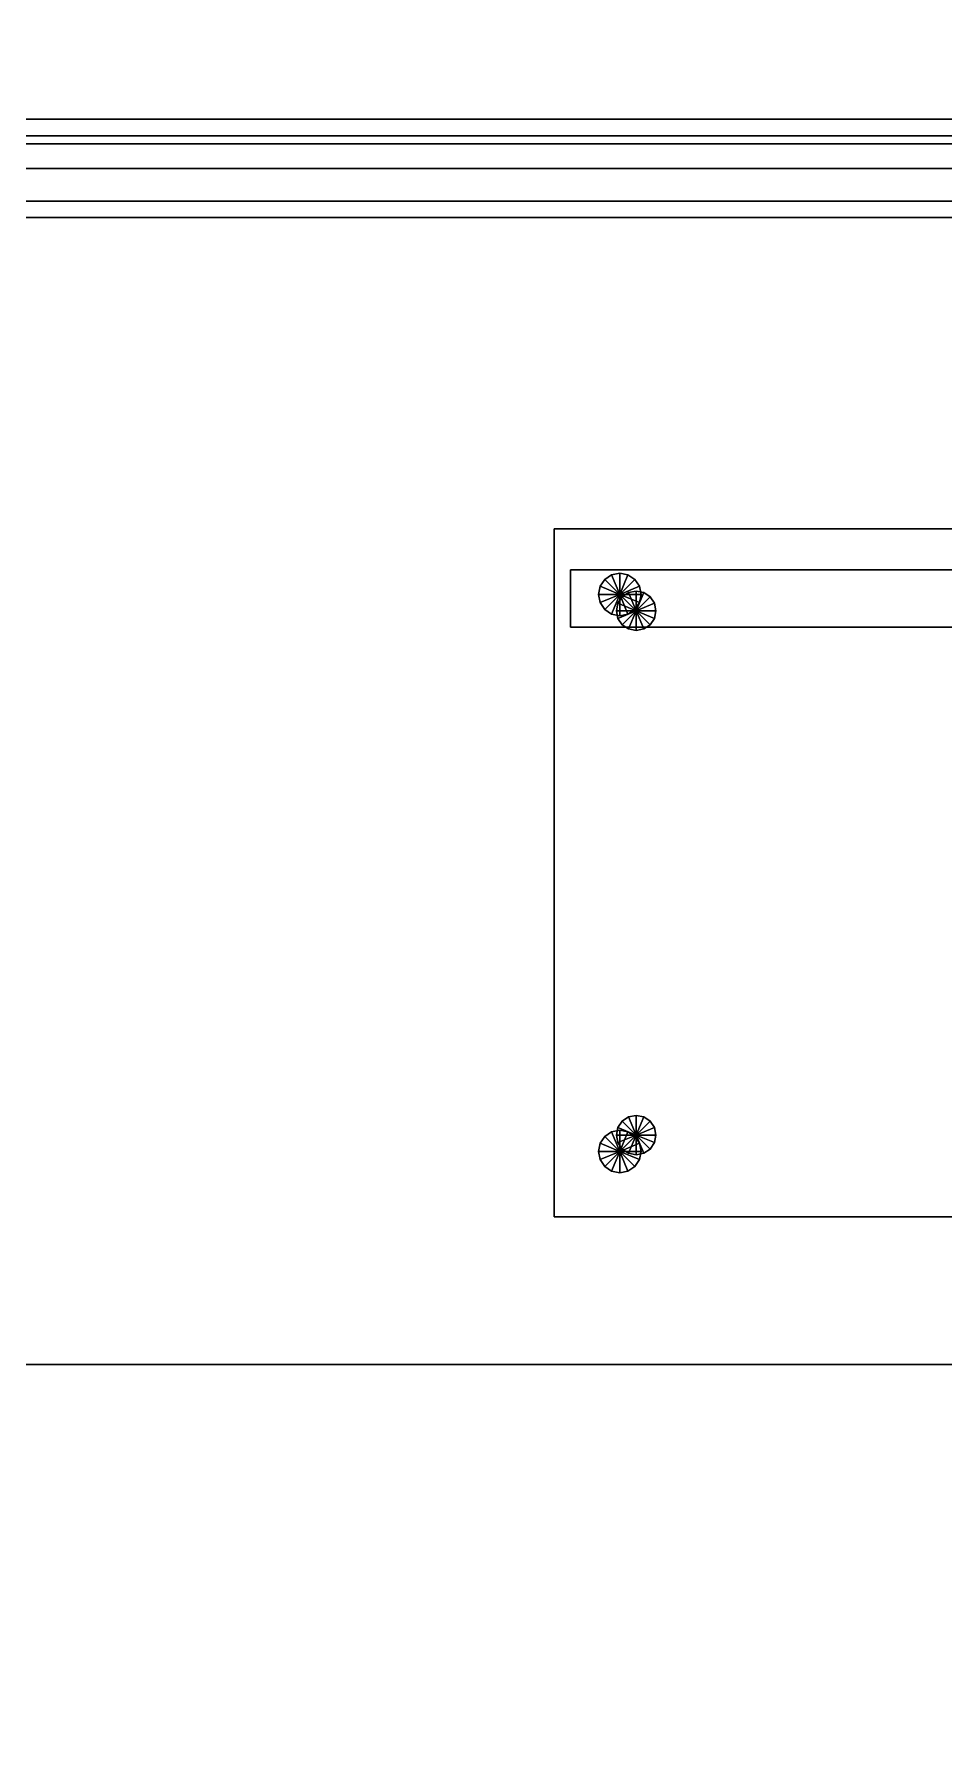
# Model space of a CAD drawing. Header units: millimetres. Extents: x -8000 to 18500, y -500 to 32500.
# Drawn here: x 2992 to 3548, y 10671 to 11712 of the extents above; entities that cross this region are included whole.
import ezdxf

# ---------------------------------------------------------------- set-up
doc = ezdxf.new("R2010")
doc.units = ezdxf.units.MM
for name, color, linetype in [('3D-CANOPY', 7, 'Continuous'), ('3D-FURNITURE', 7, 'Continuous'), ('3D-LIGHTS', 7, 'Continuous'), ('3D-SITE', 7, 'Continuous'), ('3D-SLABS', 7, 'Continuous'), ('3D-STAIRS', 7, 'Continuous')]:
    doc.layers.add(name, color=color, linetype=linetype)

msp = doc.modelspace()

# ---------------------------------------------------------------- linework, layer by layer
at = {"layer": '3D-CANOPY', "color": 7}
for points in [[(1700, 11610, 3340), (1700, 11650, 3340), (4900, 11650, 3340), (4900, 11610, 3340)], [(1700, 11650, 3340), (1700, 11650, 3760), (4900, 11650, 3760), (4900, 11650, 3340)], [(1700, 11610, 3760), (4900, 11610, 3760), (4900, 11650, 3760), (1700, 11650, 3760)], [(1580, 10000, 3400), (1580, 11630, 3400), (5020, 11630, 3400), (5020, 10000, 3400)], [(1580, 11630, 3400), (1580, 11630, 3425), (5020, 11630, 3425), (5020, 11630, 3400)], [(1580, 10000, 3425), (5020, 10000, 3425), (5020, 11630, 3425), (1580, 11630, 3425)], [(1700, 11610, 3340), (4900, 11610, 3340), (4900, 11610, 3760), (1700, 11610, 3760)], [(1600, 10000, 3400), (1600, 11600, 3400), (5000, 11600, 3400), (5000, 10000, 3400)], [(1600, 11600, 3400), (1600, 11600, 3530), (5000, 11600, 3530), (5000, 11600, 3400)], [(1600, 10000, 3530), (5000, 10000, 3530), (5000, 11600, 3530), (1600, 11600, 3530)]]:
    msp.add_3dface(points, dxfattribs=at)
at = {"layer": '3D-FURNITURE', "color": 7}
for points in [[(3310, 10990, 4360), (3310, 11410, 4360), (3730, 11410, 4360), (3730, 10990, 4360)], [(3310, 11410, 4360), (3310, 11410, 4400), (3730, 11410, 4400), (3730, 11410, 4360)], [(3310, 10990, 4360), (3310, 10990, 4400), (3310, 11410, 4400), (3310, 11410, 4360)], [(3310, 10990, 4400), (3730, 10990, 4400), (3730, 11410, 4400), (3310, 11410, 4400)], [(3320, 11350, 4650), (3320, 11385, 4650), (3720, 11385, 4650), (3720, 11350, 4650)], [(3320, 11385, 4650), (3320, 11385, 4740), (3720, 11385, 4740), (3720, 11385, 4650)], [(3320, 11350, 4650), (3320, 11350, 4740), (3320, 11385, 4740), (3320, 11385, 4650)], [(3320, 11350, 4740), (3720, 11350, 4740), (3720, 11385, 4740), (3320, 11385, 4740)], [(3338, 11375, 3950), (3337, 11370, 3950), (3337, 11370, 4380), (3338, 11375, 4380)], [(3350, 11370, 4380), (3338, 11375, 4380), (3337, 11370, 4380), (3350, 11370, 4380)], [(3350, 11370, 3950), (3337, 11370, 3950), (3338, 11375, 3950), (3350, 11370, 3950)], [(3340.8, 11379.2, 3950), (3338, 11375, 3950), (3338, 11375, 4380), (3340.8, 11379.2, 4380)], [(3350, 11370, 4380), (3340.8, 11379.2, 4380), (3338, 11375, 4380), (3350, 11370, 4380)], [(3350, 11370, 3950), (3338, 11375, 3950), (3340.8, 11379.2, 3950), (3350, 11370, 3950)], [(3345, 11382, 3950), (3340.8, 11379.2, 3950), (3340.8, 11379.2, 4380), (3345, 11382, 4380)], [(3350, 11370, 4380), (3345, 11382, 4380), (3340.8, 11379.2, 4380), (3350, 11370, 4380)], [(3350, 11370, 3950), (3340.8, 11379.2, 3950), (3345, 11382, 3950), (3350, 11370, 3950)], [(3350, 11383, 3950), (3345, 11382, 3950), (3345, 11382, 4380), (3350, 11383, 4380)], [(3350, 11370, 4380), (3350, 11383, 4380), (3345, 11382, 4380), (3350, 11370, 4380)], [(3350, 11370, 3950), (3345, 11382, 3950), (3350, 11383, 3950), (3350, 11370, 3950)], [(3355, 11382, 3950), (3350, 11383, 3950), (3350, 11383, 4380), (3355, 11382, 4380)], [(3350, 11370, 4380), (3355, 11382, 4380), (3350, 11383, 4380), (3350, 11370, 4380)], [(3350, 11370, 3950), (3350, 11383, 3950), (3355, 11382, 3950), (3350, 11370, 3950)], [(3350, 11370, 4380), (3359.2, 11379.2, 4380), (3355, 11382, 4380), (3350, 11370, 4380)], [(3350, 11370, 3950), (3355, 11382, 3950), (3359.2, 11379.2, 3950), (3350, 11370, 3950)], [(3350, 11370, 4380), (3362, 11375, 4380), (3359.2, 11379.2, 4380), (3350, 11370, 4380)], [(3350, 11370, 3950), (3359.2, 11379.2, 3950), (3362, 11375, 3950), (3350, 11370, 3950)], [(3350, 11370, 4380), (3363, 11370, 4380), (3362, 11375, 4380), (3350, 11370, 4380)], [(3350, 11370, 3950), (3362, 11375, 3950), (3363, 11370, 3950), (3350, 11370, 3950)], [(3359.2, 11379.2, 3950), (3355, 11382, 3950), (3355, 11382, 4380), (3359.2, 11379.2, 4380)], [(3362, 11375, 3950), (3359.2, 11379.2, 3950), (3359.2, 11379.2, 4380), (3362, 11375, 4380)], [(3363, 11370, 3950), (3362, 11375, 3950), (3362, 11375, 4380), (3363, 11370, 4380)], [(3337, 11370, 3950), (3338, 11365, 3950), (3338, 11365, 4380), (3337, 11370, 4380)], [(3350, 11370, 4380), (3337, 11370, 4380), (3338, 11365, 4380), (3350, 11370, 4380)], [(3350, 11370, 3950), (3338, 11365, 3950), (3337, 11370, 3950), (3350, 11370, 3950)], [(3350, 11370, 4380), (3338, 11365, 4380), (3340.8, 11360.8, 4380), (3350, 11370, 4380)], [(3350, 11370, 3950), (3340.8, 11360.8, 3950), (3338, 11365, 3950), (3350, 11370, 3950)], [(3338, 11365, 3950), (3340.8, 11360.8, 3950), (3340.8, 11360.8, 4380), (3338, 11365, 4380)], [(3350, 11370, 4380), (3340.8, 11360.8, 4380), (3345, 11358, 4380), (3350, 11370, 4380)], [(3350, 11370, 3950), (3345, 11358, 3950), (3340.8, 11360.8, 3950), (3350, 11370, 3950)], [(3350, 11370, 4380), (3345, 11358, 4380), (3350, 11357, 4380), (3350, 11370, 4380)], [(3350, 11370, 3950), (3350, 11357, 3950), (3345, 11358, 3950), (3350, 11370, 3950)], [(3348.9, 11364.6, 4380), (3348, 11360, 4380), (3348, 11360, 4730), (3348.9, 11364.6, 4730)], [(3360, 11360, 4730), (3348.9, 11364.6, 4730), (3348, 11360, 4730), (3360, 11360, 4730)], [(3360, 11360, 4380), (3348, 11360, 4380), (3348.9, 11364.6, 4380), (3360, 11360, 4380)], [(3351.5, 11368.5, 4380), (3348.9, 11364.6, 4380), (3348.9, 11364.6, 4730), (3351.5, 11368.5, 4730)], [(3360, 11360, 4730), (3351.5, 11368.5, 4730), (3348.9, 11364.6, 4730), (3360, 11360, 4730)], [(3360, 11360, 4380), (3348.9, 11364.6, 4380), (3351.5, 11368.5, 4380), (3360, 11360, 4380)], [(3350, 11370, 4380), (3350, 11357, 4380), (3355, 11358, 4380), (3350, 11370, 4380)], [(3350, 11370, 3950), (3355, 11358, 3950), (3350, 11357, 3950), (3350, 11370, 3950)], [(3350, 11370, 4380), (3355, 11358, 4380), (3359.2, 11360.8, 4380), (3350, 11370, 4380)], [(3350, 11370, 3950), (3359.2, 11360.8, 3950), (3355, 11358, 3950), (3350, 11370, 3950)], [(3350, 11370, 4380), (3359.2, 11360.8, 4380), (3362, 11365, 4380), (3350, 11370, 4380)], [(3350, 11370, 3950), (3362, 11365, 3950), (3359.2, 11360.8, 3950), (3350, 11370, 3950)], [(3350, 11370, 4380), (3362, 11365, 4380), (3363, 11370, 4380), (3350, 11370, 4380)], [(3350, 11370, 3950), (3363, 11370, 3950), (3362, 11365, 3950), (3350, 11370, 3950)], [(3355.4, 11371.1, 4380), (3351.5, 11368.5, 4380), (3351.5, 11368.5, 4730), (3355.4, 11371.1, 4730)], [(3360, 11360, 4730), (3355.4, 11371.1, 4730), (3351.5, 11368.5, 4730), (3360, 11360, 4730)], [(3360, 11360, 4380), (3351.5, 11368.5, 4380), (3355.4, 11371.1, 4380), (3360, 11360, 4380)], [(3360, 11372, 4380), (3355.4, 11371.1, 4380), (3355.4, 11371.1, 4730), (3360, 11372, 4730)], [(3360, 11360, 4730), (3360, 11372, 4730), (3355.4, 11371.1, 4730), (3360, 11360, 4730)], [(3360, 11360, 4380), (3355.4, 11371.1, 4380), (3360, 11372, 4380), (3360, 11360, 4380)], [(3359.2, 11360.8, 3950), (3362, 11365, 3950), (3362, 11365, 4380), (3359.2, 11360.8, 4380)], [(3364.6, 11371.1, 4380), (3360, 11372, 4380), (3360, 11372, 4730), (3364.6, 11371.1, 4730)], [(3360, 11360, 4730), (3364.6, 11371.1, 4730), (3360, 11372, 4730), (3360, 11360, 4730)], [(3360, 11360, 4380), (3360, 11372, 4380), (3364.6, 11371.1, 4380), (3360, 11360, 4380)], [(3360, 11360, 4730), (3368.5, 11368.5, 4730), (3364.6, 11371.1, 4730), (3360, 11360, 4730)], [(3360, 11360, 4380), (3364.6, 11371.1, 4380), (3368.5, 11368.5, 4380), (3360, 11360, 4380)], [(3360, 11360, 4730), (3371.1, 11364.6, 4730), (3368.5, 11368.5, 4730), (3360, 11360, 4730)], [(3360, 11360, 4380), (3368.5, 11368.5, 4380), (3371.1, 11364.6, 4380), (3360, 11360, 4380)], [(3360, 11360, 4730), (3372, 11360, 4730), (3371.1, 11364.6, 4730), (3360, 11360, 4730)], [(3360, 11360, 4380), (3371.1, 11364.6, 4380), (3372, 11360, 4380), (3360, 11360, 4380)], [(3362, 11365, 3950), (3363, 11370, 3950), (3363, 11370, 4380), (3362, 11365, 4380)], [(3368.5, 11368.5, 4380), (3364.6, 11371.1, 4380), (3364.6, 11371.1, 4730), (3368.5, 11368.5, 4730)], [(3371.1, 11364.6, 4380), (3368.5, 11368.5, 4380), (3368.5, 11368.5, 4730), (3371.1, 11364.6, 4730)], [(3372, 11360, 4380), (3371.1, 11364.6, 4380), (3371.1, 11364.6, 4730), (3372, 11360, 4730)], [(3340.8, 11360.8, 3950), (3345, 11358, 3950), (3345, 11358, 4380), (3340.8, 11360.8, 4380)], [(3345, 11358, 3950), (3350, 11357, 3950), (3350, 11357, 4380), (3345, 11358, 4380)], [(3348, 11360, 4380), (3348.9, 11355.4, 4380), (3348.9, 11355.4, 4730), (3348, 11360, 4730)], [(3360, 11360, 4730), (3348, 11360, 4730), (3348.9, 11355.4, 4730), (3360, 11360, 4730)], [(3360, 11360, 4380), (3348.9, 11355.4, 4380), (3348, 11360, 4380), (3360, 11360, 4380)], [(3360, 11360, 4730), (3348.9, 11355.4, 4730), (3351.5, 11351.5, 4730), (3360, 11360, 4730)], [(3360, 11360, 4380), (3351.5, 11351.5, 4380), (3348.9, 11355.4, 4380), (3360, 11360, 4380)], [(3348.9, 11355.4, 4380), (3351.5, 11351.5, 4380), (3351.5, 11351.5, 4730), (3348.9, 11355.4, 4730)], [(3350, 11357, 3950), (3355, 11358, 3950), (3355, 11358, 4380), (3350, 11357, 4380)], [(3360, 11360, 4730), (3351.5, 11351.5, 4730), (3355.4, 11348.9, 4730), (3360, 11360, 4730)], [(3360, 11360, 4380), (3355.4, 11348.9, 4380), (3351.5, 11351.5, 4380), (3360, 11360, 4380)], [(3355, 11358, 3950), (3359.2, 11360.8, 3950), (3359.2, 11360.8, 4380), (3355, 11358, 4380)], [(3360, 11360, 4730), (3355.4, 11348.9, 4730), (3360, 11348, 4730), (3360, 11360, 4730)], [(3360, 11360, 4380), (3360, 11348, 4380), (3355.4, 11348.9, 4380), (3360, 11360, 4380)], [(3360, 11360, 4730), (3360, 11348, 4730), (3364.6, 11348.9, 4730), (3360, 11360, 4730)], [(3360, 11360, 4380), (3364.6, 11348.9, 4380), (3360, 11348, 4380), (3360, 11360, 4380)], [(3360, 11360, 4730), (3364.6, 11348.9, 4730), (3368.5, 11351.5, 4730), (3360, 11360, 4730)], [(3360, 11360, 4380), (3368.5, 11351.5, 4380), (3364.6, 11348.9, 4380), (3360, 11360, 4380)], [(3360, 11360, 4730), (3368.5, 11351.5, 4730), (3371.1, 11355.4, 4730), (3360, 11360, 4730)], [(3360, 11360, 4380), (3371.1, 11355.4, 4380), (3368.5, 11351.5, 4380), (3360, 11360, 4380)], [(3360, 11360, 4730), (3371.1, 11355.4, 4730), (3372, 11360, 4730), (3360, 11360, 4730)], [(3360, 11360, 4380), (3372, 11360, 4380), (3371.1, 11355.4, 4380), (3360, 11360, 4380)], [(3368.5, 11351.5, 4380), (3371.1, 11355.4, 4380), (3371.1, 11355.4, 4730), (3368.5, 11351.5, 4730)], [(3371.1, 11355.4, 4380), (3372, 11360, 4380), (3372, 11360, 4730), (3371.1, 11355.4, 4730)], [(3320, 11350, 4650), (3720, 11350, 4650), (3720, 11350, 4740), (3320, 11350, 4740)], [(3351.5, 11351.5, 4380), (3355.4, 11348.9, 4380), (3355.4, 11348.9, 4730), (3351.5, 11351.5, 4730)], [(3355.4, 11348.9, 4380), (3360, 11348, 4380), (3360, 11348, 4730), (3355.4, 11348.9, 4730)], [(3360, 11348, 4380), (3364.6, 11348.9, 4380), (3364.6, 11348.9, 4730), (3360, 11348, 4730)], [(3364.6, 11348.9, 4380), (3368.5, 11351.5, 4380), (3368.5, 11351.5, 4730), (3364.6, 11348.9, 4730)], [(3355.4, 11051.1, 4380), (3351.5, 11048.5, 4380), (3351.5, 11048.5, 4730), (3355.4, 11051.1, 4730)], [(3360, 11040, 4730), (3355.4, 11051.1, 4730), (3351.5, 11048.5, 4730), (3360, 11040, 4730)], [(3360, 11040, 4380), (3351.5, 11048.5, 4380), (3355.4, 11051.1, 4380), (3360, 11040, 4380)], [(3360, 11052, 4380), (3355.4, 11051.1, 4380), (3355.4, 11051.1, 4730), (3360, 11052, 4730)], [(3360, 11040, 4730), (3360, 11052, 4730), (3355.4, 11051.1, 4730), (3360, 11040, 4730)], [(3360, 11040, 4380), (3355.4, 11051.1, 4380), (3360, 11052, 4380), (3360, 11040, 4380)], [(3364.6, 11051.1, 4380), (3360, 11052, 4380), (3360, 11052, 4730), (3364.6, 11051.1, 4730)], [(3360, 11040, 4730), (3364.6, 11051.1, 4730), (3360, 11052, 4730), (3360, 11040, 4730)], [(3360, 11040, 4380), (3360, 11052, 4380), (3364.6, 11051.1, 4380), (3360, 11040, 4380)], [(3360, 11040, 4730), (3368.5, 11048.5, 4730), (3364.6, 11051.1, 4730), (3360, 11040, 4730)], [(3360, 11040, 4380), (3364.6, 11051.1, 4380), (3368.5, 11048.5, 4380), (3360, 11040, 4380)], [(3368.5, 11048.5, 4380), (3364.6, 11051.1, 4380), (3364.6, 11051.1, 4730), (3368.5, 11048.5, 4730)], [(3345, 11042, 3950), (3340.8, 11039.2, 3950), (3340.8, 11039.2, 4380), (3345, 11042, 4380)], [(3350, 11030, 4380), (3345, 11042, 4380), (3340.8, 11039.2, 4380), (3350, 11030, 4380)], [(3350, 11030, 3950), (3340.8, 11039.2, 3950), (3345, 11042, 3950), (3350, 11030, 3950)], [(3350, 11043, 3950), (3345, 11042, 3950), (3345, 11042, 4380), (3350, 11043, 4380)], [(3350, 11030, 4380), (3350, 11043, 4380), (3345, 11042, 4380), (3350, 11030, 4380)], [(3350, 11030, 3950), (3345, 11042, 3950), (3350, 11043, 3950), (3350, 11030, 3950)], [(3348.9, 11044.6, 4380), (3348, 11040, 4380), (3348, 11040, 4730), (3348.9, 11044.6, 4730)], [(3360, 11040, 4730), (3348.9, 11044.6, 4730), (3348, 11040, 4730), (3360, 11040, 4730)], [(3360, 11040, 4380), (3348, 11040, 4380), (3348.9, 11044.6, 4380), (3360, 11040, 4380)], [(3351.5, 11048.5, 4380), (3348.9, 11044.6, 4380), (3348.9, 11044.6, 4730), (3351.5, 11048.5, 4730)], [(3360, 11040, 4730), (3351.5, 11048.5, 4730), (3348.9, 11044.6, 4730), (3360, 11040, 4730)], [(3360, 11040, 4380), (3348.9, 11044.6, 4380), (3351.5, 11048.5, 4380), (3360, 11040, 4380)], [(3355, 11042, 3950), (3350, 11043, 3950), (3350, 11043, 4380), (3355, 11042, 4380)], [(3350, 11030, 4380), (3355, 11042, 4380), (3350, 11043, 4380), (3350, 11030, 4380)], [(3350, 11030, 3950), (3350, 11043, 3950), (3355, 11042, 3950), (3350, 11030, 3950)], [(3350, 11030, 4380), (3359.2, 11039.2, 4380), (3355, 11042, 4380), (3350, 11030, 4380)], [(3350, 11030, 3950), (3355, 11042, 3950), (3359.2, 11039.2, 3950), (3350, 11030, 3950)], [(3359.2, 11039.2, 3950), (3355, 11042, 3950), (3355, 11042, 4380), (3359.2, 11039.2, 4380)], [(3360, 11040, 4730), (3371.1, 11044.6, 4730), (3368.5, 11048.5, 4730), (3360, 11040, 4730)], [(3360, 11040, 4380), (3368.5, 11048.5, 4380), (3371.1, 11044.6, 4380), (3360, 11040, 4380)], [(3360, 11040, 4730), (3372, 11040, 4730), (3371.1, 11044.6, 4730), (3360, 11040, 4730)], [(3360, 11040, 4380), (3371.1, 11044.6, 4380), (3372, 11040, 4380), (3360, 11040, 4380)], [(3371.1, 11044.6, 4380), (3368.5, 11048.5, 4380), (3368.5, 11048.5, 4730), (3371.1, 11044.6, 4730)], [(3372, 11040, 4380), (3371.1, 11044.6, 4380), (3371.1, 11044.6, 4730), (3372, 11040, 4730)], [(3338, 11035, 3950), (3337, 11030, 3950), (3337, 11030, 4380), (3338, 11035, 4380)], [(3350, 11030, 4380), (3338, 11035, 4380), (3337, 11030, 4380), (3350, 11030, 4380)], [(3350, 11030, 3950), (3337, 11030, 3950), (3338, 11035, 3950), (3350, 11030, 3950)], [(3337, 11030, 3950), (3338, 11025, 3950), (3338, 11025, 4380), (3337, 11030, 4380)], [(3350, 11030, 4380), (3337, 11030, 4380), (3338, 11025, 4380), (3350, 11030, 4380)], [(3350, 11030, 3950), (3338, 11025, 3950), (3337, 11030, 3950), (3350, 11030, 3950)], [(3340.8, 11039.2, 3950), (3338, 11035, 3950), (3338, 11035, 4380), (3340.8, 11039.2, 4380)], [(3350, 11030, 4380), (3340.8, 11039.2, 4380), (3338, 11035, 4380), (3350, 11030, 4380)], [(3350, 11030, 3950), (3338, 11035, 3950), (3340.8, 11039.2, 3950), (3350, 11030, 3950)], [(3350, 11030, 4380), (3338, 11025, 4380), (3340.8, 11020.8, 4380), (3350, 11030, 4380)], [(3350, 11030, 3950), (3340.8, 11020.8, 3950), (3338, 11025, 3950), (3350, 11030, 3950)], [(3350, 11030, 4380), (3340.8, 11020.8, 4380), (3345, 11018, 4380), (3350, 11030, 4380)], [(3350, 11030, 3950), (3345, 11018, 3950), (3340.8, 11020.8, 3950), (3350, 11030, 3950)], [(3350, 11030, 4380), (3345, 11018, 4380), (3350, 11017, 4380), (3350, 11030, 4380)], [(3350, 11030, 3950), (3350, 11017, 3950), (3345, 11018, 3950), (3350, 11030, 3950)], [(3348, 11040, 4380), (3348.9, 11035.4, 4380), (3348.9, 11035.4, 4730), (3348, 11040, 4730)], [(3360, 11040, 4730), (3348, 11040, 4730), (3348.9, 11035.4, 4730), (3360, 11040, 4730)], [(3360, 11040, 4380), (3348.9, 11035.4, 4380), (3348, 11040, 4380), (3360, 11040, 4380)], [(3360, 11040, 4730), (3348.9, 11035.4, 4730), (3351.5, 11031.5, 4730), (3360, 11040, 4730)], [(3360, 11040, 4380), (3351.5, 11031.5, 4380), (3348.9, 11035.4, 4380), (3360, 11040, 4380)], [(3348.9, 11035.4, 4380), (3351.5, 11031.5, 4380), (3351.5, 11031.5, 4730), (3348.9, 11035.4, 4730)], [(3350, 11030, 4380), (3362, 11035, 4380), (3359.2, 11039.2, 4380), (3350, 11030, 4380)], [(3350, 11030, 3950), (3359.2, 11039.2, 3950), (3362, 11035, 3950), (3350, 11030, 3950)], [(3350, 11030, 4380), (3363, 11030, 4380), (3362, 11035, 4380), (3350, 11030, 4380)], [(3350, 11030, 3950), (3362, 11035, 3950), (3363, 11030, 3950), (3350, 11030, 3950)], [(3350, 11030, 4380), (3350, 11017, 4380), (3355, 11018, 4380), (3350, 11030, 4380)], [(3350, 11030, 3950), (3355, 11018, 3950), (3350, 11017, 3950), (3350, 11030, 3950)], [(3350, 11030, 4380), (3355, 11018, 4380), (3359.2, 11020.8, 4380), (3350, 11030, 4380)], [(3350, 11030, 3950), (3359.2, 11020.8, 3950), (3355, 11018, 3950), (3350, 11030, 3950)], [(3350, 11030, 4380), (3359.2, 11020.8, 4380), (3362, 11025, 4380), (3350, 11030, 4380)], [(3350, 11030, 3950), (3362, 11025, 3950), (3359.2, 11020.8, 3950), (3350, 11030, 3950)], [(3350, 11030, 4380), (3362, 11025, 4380), (3363, 11030, 4380), (3350, 11030, 4380)], [(3350, 11030, 3950), (3363, 11030, 3950), (3362, 11025, 3950), (3350, 11030, 3950)], [(3360, 11040, 4730), (3351.5, 11031.5, 4730), (3355.4, 11028.9, 4730), (3360, 11040, 4730)], [(3360, 11040, 4380), (3355.4, 11028.9, 4380), (3351.5, 11031.5, 4380), (3360, 11040, 4380)], [(3351.5, 11031.5, 4380), (3355.4, 11028.9, 4380), (3355.4, 11028.9, 4730), (3351.5, 11031.5, 4730)], [(3360, 11040, 4730), (3355.4, 11028.9, 4730), (3360, 11028, 4730), (3360, 11040, 4730)], [(3360, 11040, 4380), (3360, 11028, 4380), (3355.4, 11028.9, 4380), (3360, 11040, 4380)], [(3362, 11035, 3950), (3359.2, 11039.2, 3950), (3359.2, 11039.2, 4380), (3362, 11035, 4380)], [(3360, 11040, 4730), (3360, 11028, 4730), (3364.6, 11028.9, 4730), (3360, 11040, 4730)], [(3360, 11040, 4380), (3364.6, 11028.9, 4380), (3360, 11028, 4380), (3360, 11040, 4380)], [(3360, 11040, 4730), (3364.6, 11028.9, 4730), (3368.5, 11031.5, 4730), (3360, 11040, 4730)], [(3360, 11040, 4380), (3368.5, 11031.5, 4380), (3364.6, 11028.9, 4380), (3360, 11040, 4380)], [(3360, 11040, 4730), (3368.5, 11031.5, 4730), (3371.1, 11035.4, 4730), (3360, 11040, 4730)], [(3360, 11040, 4380), (3371.1, 11035.4, 4380), (3368.5, 11031.5, 4380), (3360, 11040, 4380)], [(3360, 11040, 4730), (3371.1, 11035.4, 4730), (3372, 11040, 4730), (3360, 11040, 4730)], [(3360, 11040, 4380), (3372, 11040, 4380), (3371.1, 11035.4, 4380), (3360, 11040, 4380)], [(3363, 11030, 3950), (3362, 11035, 3950), (3362, 11035, 4380), (3363, 11030, 4380)], [(3362, 11025, 3950), (3363, 11030, 3950), (3363, 11030, 4380), (3362, 11025, 4380)], [(3364.6, 11028.9, 4380), (3368.5, 11031.5, 4380), (3368.5, 11031.5, 4730), (3364.6, 11028.9, 4730)], [(3368.5, 11031.5, 4380), (3371.1, 11035.4, 4380), (3371.1, 11035.4, 4730), (3368.5, 11031.5, 4730)], [(3371.1, 11035.4, 4380), (3372, 11040, 4380), (3372, 11040, 4730), (3371.1, 11035.4, 4730)], [(3338, 11025, 3950), (3340.8, 11020.8, 3950), (3340.8, 11020.8, 4380), (3338, 11025, 4380)], [(3340.8, 11020.8, 3950), (3345, 11018, 3950), (3345, 11018, 4380), (3340.8, 11020.8, 4380)], [(3355, 11018, 3950), (3359.2, 11020.8, 3950), (3359.2, 11020.8, 4380), (3355, 11018, 4380)], [(3355.4, 11028.9, 4380), (3360, 11028, 4380), (3360, 11028, 4730), (3355.4, 11028.9, 4730)], [(3359.2, 11020.8, 3950), (3362, 11025, 3950), (3362, 11025, 4380), (3359.2, 11020.8, 4380)], [(3360, 11028, 4380), (3364.6, 11028.9, 4380), (3364.6, 11028.9, 4730), (3360, 11028, 4730)], [(3345, 11018, 3950), (3350, 11017, 3950), (3350, 11017, 4380), (3345, 11018, 4380)], [(3350, 11017, 3950), (3355, 11018, 3950), (3355, 11018, 4380), (3350, 11017, 4380)], [(3310, 10990, 4360), (3730, 10990, 4360), (3730, 10990, 4400), (3310, 10990, 4400)]]:
    msp.add_3dface(points, dxfattribs=at)
at = {"layer": '3D-LIGHTS', "color": 7}
for points in [[(1780, 11645, 3440), (1780, 11660, 3440), (4820, 11660, 3440), (4820, 11645, 3440)], [(1780, 11660, 3440), (1780, 11660, 3660), (4820, 11660, 3660), (4820, 11660, 3440)], [(1780, 11645, 3660), (4820, 11645, 3660), (4820, 11660, 3660), (1780, 11660, 3660)], [(1780, 11645, 3440), (4820, 11645, 3440), (4820, 11645, 3660), (1780, 11645, 3660)]]:
    msp.add_3dface(points, dxfattribs=at)
at = {"layer": '3D-SITE', "color": 7}
for points in [[(-3000, 9900, -30), (-3000, 25500, -30), (13000, 25500, -30), (13000, 9900, -30)], [(-3000, 9900), (13000, 9900), (13000, 25500), (-3000, 25500)]]:
    msp.add_3dface(points, dxfattribs=at)
at = {"layer": '3D-SLABS', "color": 7}
for points in [[(0, 10000, 3800), (0, 12500, 3800), (10000, 12500, 3800), (10000, 10000, 3800)], [(0, 10000, 3950), (10000, 10000, 3950), (10000, 12500, 3950), (0, 12500, 3950)]]:
    msp.add_3dface(points, dxfattribs=at)
at = {"layer": '3D-STAIRS', "color": 7}
for points in [[(1600, 10600), (1600, 10900), (4200, 10900), (4200, 10600)], [(1600, 10900), (1600, 10900, 200), (4200, 10900, 200), (4200, 10900)], [(1600, 10600, 200), (4200, 10600, 200), (4200, 10900, 200), (1600, 10900, 200)]]:
    msp.add_3dface(points, dxfattribs=at)

doc.saveas('drawing.dxf')
